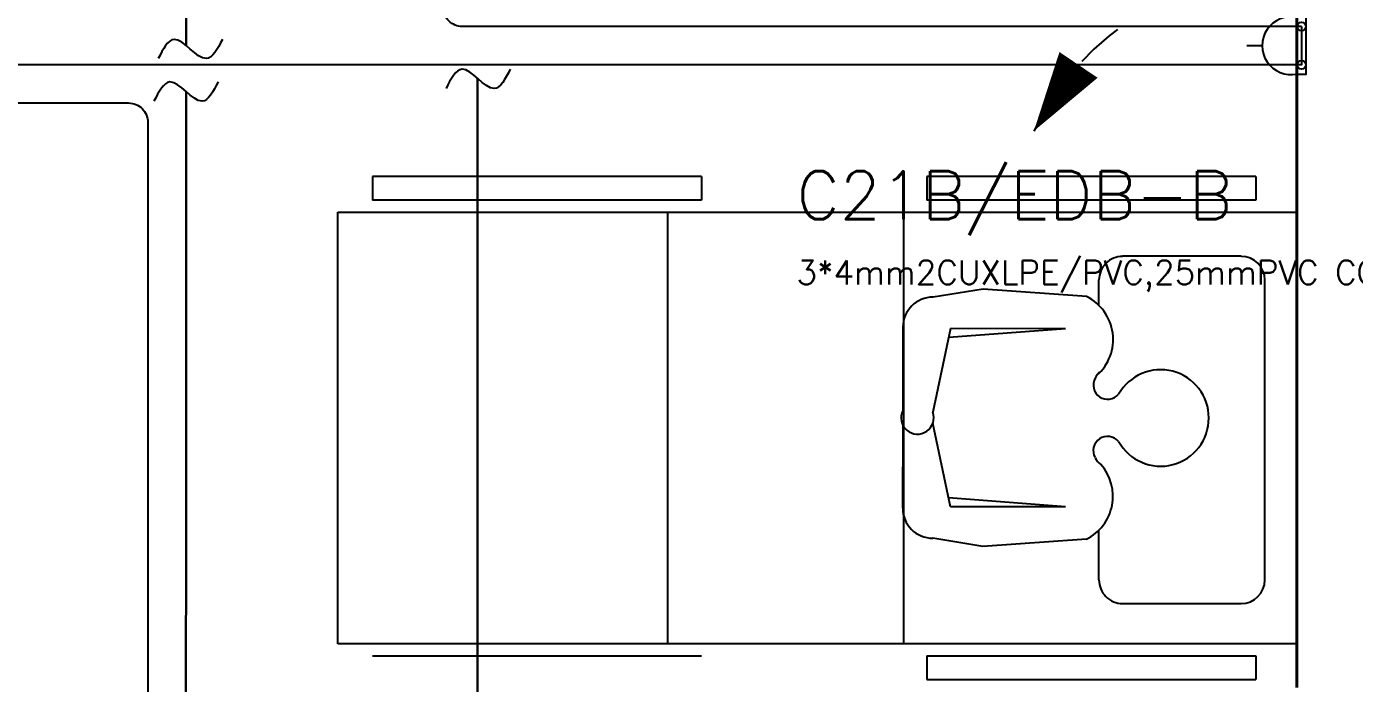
# Model space of a CAD drawing. Header units: inches. Extents: x 3955 to 4125, y 4886 to 4983.
# Drawn here: x 4032.424 to 4035.193, y 4923.033 to 4924.403 of the extents above; entities that cross this region are included whole.
import ezdxf

# ---------------------------------------------------------------- set-up
doc = ezdxf.new("R2010")
doc.units = ezdxf.units.IN
doc.header["$MEASUREMENT"] = 0
doc.linetypes.add('HIDDEN', pattern=[0.375, 0.25, -0.125])
doc.layers.get('0').update_dxf_attribs({"lineweight": 35})
for name, color, linetype, lineweight in [('DIM IN', 12, 'Continuous', 15), ('Shop Drawing', 3, 'Continuous', 30), ('walls', 7, 'Continuous', 40)]:
    doc.layers.add(name, color=color, linetype=linetype, lineweight=lineweight)
for name, color, linetype in [('E-CUT', 30, 'Continuous'), ('E-LEADER', 30, 'Continuous'), ('E-POWER', 3, 'Continuous'), ('E-TEXT', 2, 'Continuous'), ('N Wiring', 255, 'Continuous'), ('UMG-ML', 251, 'Continuous')]:
    doc.layers.add(name, color=color, linetype=linetype)
doc.styles.add('ELEC', font='romans.shx')

# ---------------------------------------------------------------- blocks, each defined once
blk = doc.blocks.new('d33dd3')
at = {"layer": 'UMG-ML'}
for p, q in [((-0.2736, -0.6875, 0), (-0.2736, 1.3125, 0)), ((-0.2736, 1.3125, 0), (0.6264, 1.3125, 0)), ((0.6264, 1.3125, 0), (0.6264, -0.6875, 0)), ((-0.3478, 1.2266, 0), (-0.3478, 0.5408, 0)), ((-0.3478, 1.2266, 0), (-0.2986, 1.2266, 0)), ((-0.2986, 1.2266, 0), (-0.2986, 0.5408, 0)), ((0.4933, 1.2456, 0), (-0.132, 1.2456, 0)), ((0.6514, 1.2266, 0), (0.7006, 1.2266, 0)), ((0.6514, 0.5408, 0), (0.6514, 1.2266, 0)), ((0.7006, 0.5408, 0), (0.7006, 1.2266, 0)), ((-0.1813, 1.1964, 0), (-0.1813, 0.949, 0)), ((0.5425, 0.949, 0), (0.5425, 1.1964, 0)), ((-0.079, 0.8998, 0), (-0.132, 0.8998, 0)), ((0.4933, 0.8998, 0), (0.3893, 0.8998, 0)), ((-0.0974, 0.8741, 0), (-0.1129, 0.6585, 0)), ((0.4083, 0.8735, 0), (0.4233, 0.6578, 0)), ((-0.0303, 0.83, 0), (-0.0306, 0.5902, 0)), ((-0.0303, 0.83, 0), (-0.0123, 0.5863, 0)), ((0.341, 0.8296, 0), (0.3224, 0.5859, 0)), ((0.341, 0.8296, 0), (0.3407, 0.5898, 0)), ((-0.1129, 0.6585, 0), (-0.0964, 0.5537, 0)), ((0.4233, 0.6578, 0), (0.4065, 0.5531, 0)), ((-0.0306, 0.5902, 0), (0.1437, 0.5533, 0)), ((0.3407, 0.5898, 0), (0.1666, 0.5534, 0)), ((-0.3478, 0.5408, 0), (-0.2986, 0.5408, 0)), ((0.6514, 0.5408, 0), (0.7006, 0.5408, 0)), ((-0.2736, 0.4921, 0), (0.6264, 0.4921, 0)), ((-0.0336, 0.4908, 0), (0.1403, 0.4906, 0)), ((0.1701, 0.4905, 0), (0.3435, 0.4903, 0)), ((-0.3478, 0.0708), (-0.3478, -0.615, 0)), ((-0.3478, 0.0708), (-0.2986, 0.0708)), ((-0.2986, 0.0708), (-0.2986, -0.615, 0)), ((0.6514, -0.615, 0), (0.6514, 0.0708)), ((-0.2736, 0), (0.6264, 0)), ((-0.3478, -0.615, 0), (-0.2986, -0.615, 0)), ((0.6264, -0.6875, 0), (-0.2736, -0.6875, 0))]:
    blk.add_line(p, q, dxfattribs=at)
at = {"layer": 'UMG-ML', "extrusion": (2.41083e-16, 3.09637e-09, 1)}
for centre, major_axis, start_param, end_param in [((-0.132, 1.1964, 0), (-0.0348, 0.0348), -0.785398, 0.785398), ((0.4933, 1.1964, 0), (0.0348, 0.0348), 5.497787, 7.068583), ((0.1556, 1.0283, 0), (0.0711, 0.0711), 4.437256, 9.697548), ((-0.132, 0.949, 0), (0.0348, 0.0348), 2.356194, 3.926991), ((0.4933, 0.949, 0), (-0.0348, 0.0348), 2.356194, 3.926991), ((-0.0081, 0.8294, 0), (0.0706, 0.0706), 6.221447, 8.175497), ((0.087, 0.9178, 0), (-0.0211, 0.0211), 1.847116, 4.797711), ((0.2239, 0.9176, 0), (0.0211, 0.0211), 1.483111, 4.433706), ((0.3189, 0.829, 0), (0.0706, 0.0706), 5.959307, 7.791512), ((0.0951, 0.9325, 0), (-0.033, 0.033), 1.439158, 1.849731), ((0.2159, 0.9324, 0), (0.033, 0.033), 4.431091, 4.841664), ((0.1552, 0.5212, 0), (-0.0241, 0.0241), 1.902531, 5.841527), ((-0.0335, 0.5536, 0), (0.0444, 0.0444), 2.355013, 3.925809), ((0.3436, 0.5532, 0), (0.0444, 0.0444), 3.925809, 5.496605)]:
    blk.add_ellipse(centre, major_axis=major_axis, ratio=1, start_param=start_param, end_param=end_param, dxfattribs=at)
blk = doc.blocks.new('S1')
for p, q in [((0, 180), (0, 260)), ((-147, 0), (147, 0))]:
    blk.add_line(p, q)
blk.add_lwpolyline([(147, 0), (-147, 0), (-147, -47.8), (147, -47.8)], close=True)
for centre in [(-99, -23.9), (99, -23.9)]:
    blk.add_circle(centre, 22.2)
at = {"linetype": 'Continuous'}
blk.add_arc((0, 30), 150, 348.46158, 191.53842, dxfattribs=at)
blk = doc.blocks.new('*U10')
blk.add_line((-559.2, -63.8), (-627.7, -121.8))
blk.add_lwpolyline([(-627.7, -121.8, 0, 96, 0), (-493.2, -24, 96, 96, 0)], format="xyseb")
at = {"linetype": 'HIDDEN', "ltscale": 0.2}
blk.add_arc((-221, -539.5), 583, 67.7241, 134.241, dxfattribs=at)
blk = doc.blocks.new('A$C606D7A20')
at = {"layer": 'E-CUT'}
for points in [[(18.38686, -14.08897), (18.3534, -14.12911), (18.28649, -14.08897), (18.25303, -14.12911)], [(18.98705, -14.15129, 0), (18.95359, -14.19143, 0), (18.88668, -14.15129, 0), (18.85323, -14.19143, 0)], [(18.3779, -14.17772), (18.34445, -14.21787), (18.27753, -14.17772), (18.24408, -14.21787)]]:
    blk.add_spline(points, degree=3, dxfattribs=at)
at = {"layer": 'N Wiring'}
for points in [[(20.63741, -14.06225), (18.88736, -14.06225, -0.4142136), (18.84736, -14.02225), (18.84736, -10.57517), (18.92701, -10.57517)], [(17.20795, -14.22155), (18.19134, -14.22155, -0.4142136), (18.23134, -14.26155), (18.23139, -16.3779)]]:
    blk.add_lwpolyline(points, format="xyb", dxfattribs=at)
blk.add_lwpolyline([(20.63741, -14.06225), (20.63741, -14.1419), (17.20795, -14.1419), (17.20795, -14.22155)], dxfattribs=at)
at = {"layer": 'Shop Drawing'}
blk.add_lwpolyline([(20.48283, -8.53496), (18.35099, -8.53496, 0.4142136), (18.31099, -8.57496), (18.31099, -14.10138)], format="xyb", dxfattribs=at)
for points in [[(18.91888, -14.17026), (18.91888, -16.44188)], [(18.31099, -14.19779), (18.31087, -16.38155)]]:
    blk.add_lwpolyline(points, dxfattribs=at)
at = {"layer": 'walls', "ltscale": 2.5}
blk.add_line((20.62779, -15.43982), (20.62779, -12.56855), dxfattribs=at)
at = {"layer": 'DIM IN', "ltscale": 2.5, "rotation": 270}
blk.add_blockref('d33dd3', (19.31524, -14.72248, 0), dxfattribs=at)
at = {"layer": 'E-LEADER', "xscale": 0.001, "yscale": 0.001, "zscale": 0.001, "rotation": 19.94119348227059}
blk.add_blockref('*U10', (20.62779, -13.9514), dxfattribs=at)
at = {"layer": 'E-POWER', "xscale": 0.0004022874689625001, "yscale": 0.0004022874689625001, "zscale": 0.0004022874689625001, "rotation": 89.9999999997509}
blk.add_blockref('S1', (20.62779, -14.10208), dxfattribs=at)
at = {"layer": 'E-TEXT', "style": 'ELEC'}
for s, height, p in [('C21B/EDB-B', 0.1, (19.58425, -14.46379, 0)), ('3*4mm2CUXLPE/PVC,25mmPVC CONDUIT EXPOSED', 0.05, (19.58425, -14.5996, 0))]:
    blk.add_text(s, height=height, dxfattribs=at).set_placement(p)

msp = doc.modelspace()

# ---------------------------------------------------------------- block references
msp.add_blockref('A$C606D7A20', (4014.4456, 4938.4649))

doc.saveas('drawing.dxf')
